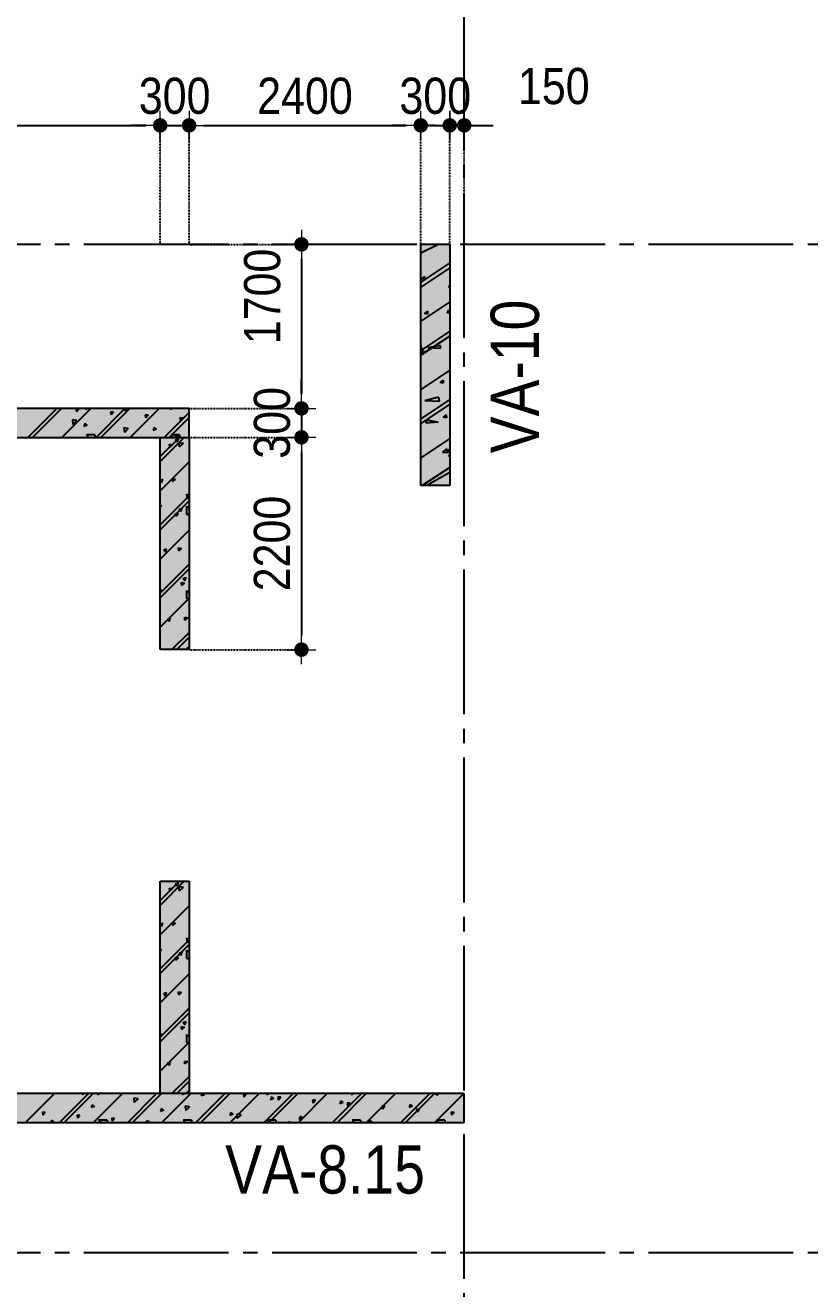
# Model space of a CAD drawing. Header units: millimetres. Extents: x -3973692 to -2843767, y 592734 to 838475.
# Drawn here: x -3130343 to -3122215, y 740209 to 753301 of the extents above; entities that cross this region are included whole.
import ezdxf
from ezdxf.enums import TextEntityAlignment as Align

# ---------------------------------------------------------------- set-up
doc = ezdxf.new("R2010")
doc.units = ezdxf.units.MM
doc.header["$MEASUREMENT"] = 0
doc.header["$PDMODE"] = 3
doc.header["$PDSIZE"] = -20
for name, pattern in [('CHG_XX_Luoi truc-Block A$0$MB_Luoi truc-150-TWA$0$Center101', [13, 10, -1, 1, -1]), ('DIVIDE2', [15.875, 6.35, -3.175, 0, -3.175, 0, -3.175]), ('HIDDEN5', [2.8375, 1.25, -1.5875])]:
    doc.linetypes.add(name, pattern=pattern)
doc.layers.get('0').update_dxf_attribs({"lineweight": 9})
doc.layers.get('Defpoints').update_dxf_attribs({"color": 10, "lineweight": 0})
for name, color, linetype, lineweight in [("'S_General_Dim_1", 1, 'Continuous', 18), ("'S_General_Divide_3 Intermediate", 3, 'DIVIDE2', 40), ('CHG_XX_Cot_Block A-T4-7$0$DBAO', 3, 'Continuous', 13), ('TEXT', 7, 'Continuous', 15)]:
    doc.layers.add(name, color=color, linetype=linetype, lineweight=lineweight)
for name, color, linetype in [('CHG_XX_Cot_Block A-T4-7$0$mb_cot tang 9-13 twa$0$Concrete Hatch', 218, 'Continuous'), ('CHG_XX_Cot_Block A-T4-7$0$mb_cot tang 9-13 twa$0$Concrete Line', 6, 'Continuous'), ('CHG_XX_Cot_Block A-T4-7$0$mb_cot tang 9-13 twa$0$Concrete Solid', 216, 'Continuous'), ('CHG_XX_Luoi truc-Block A$0$MB_Luoi truc-150-TWA$0$Grid', 34, 'Continuous'), ('CHG_XX_Luoi truc-Block A$0$MB_Luoi truc-150-TWA$0$Grid Line', 251, 'CHG_XX_Luoi truc-Block A$0$MB_Luoi truc-150-TWA$0$Center101')]:
    doc.layers.add(name, color=color, linetype=linetype)
doc.styles.add('arial', font='arial.ttf', dxfattribs={"width": 0.85})
doc.styles.add('CHG_XX_Luoi truc-Block A$0$MB_Luoi truc-150-TWA$0$Grid A-F$0$VNI-HelveCB', font='')
doc.styles.add('TTP-HelCon', font='')
doc.styles.get('CHG_XX_Luoi truc-Block A$0$MB_Luoi truc-150-TWA$0$Grid A-F$0$VNI-HelveCB').set_extended_font_data('VNI-Helve-Condense', bold=True)
doc.styles.get('TTP-HelCon').set_extended_font_data('VNI-Helve-Condense')
doc.dimstyles.new('150', dxfattribs={"dimscale": 150, "dimtxt": 2.5, "dimasz": 1, "dimexe": 0, "dimexo": 0, "dimgap": 0.75, "dimtad": 1, "dimdec": 0, "dimzin": 9, "dimdsep": 46, "dimtxsty": 'arial', "dimblk1": 'DIMDOT', "dimblk2": 'DIMDOT', "dimsah": 1, "dimcen": 2, "dimdle": 3, "dimclre": 8, "dimclrt": 2, "dimadec": 0, "dimazin": 0, "dimtfac": 1, "dimtdec": 0, "dimtix": 1, "dimtmove": 2, "dimatfit": 3, "dimldrblk": 'DIMPIJL', "dimfxl": 1, "dimtvp": 1.8, "dimtolj": 1, "dimtzin": 0, "dimarcsym": 0})

# ---------------------------------------------------------------- blocks, each defined once
blk = doc.blocks.new('*U3016')
at = {"layer": 'CHG_XX_Luoi truc-Block A$0$MB_Luoi truc-150-TWA$0$Grid Line'}
blk.add_line((0, 0), (0, 467), dxfattribs=at)
at = {"layer": 'CHG_XX_Luoi truc-Block A$0$MB_Luoi truc-150-TWA$0$Grid', "lineweight": -2, "style": 'CHG_XX_Luoi truc-Block A$0$MB_Luoi truc-150-TWA$0$Grid A-F$0$VNI-HelveCB'}
for tag, p in [('GRIDSUB', (0, 476)), ('GRID', (0, -9))]:
    blk.add_attdef(tag, text='', height=5, dxfattribs=at).set_placement(p, align=Align.MIDDLE)
blk = doc.blocks.new('*U3014')
at = {"layer": 'CHG_XX_Luoi truc-Block A$0$MB_Luoi truc-150-TWA$0$Grid Line'}
blk.add_line((0, 0), (0, 404), dxfattribs=at)
at = {"layer": 'CHG_XX_Luoi truc-Block A$0$MB_Luoi truc-150-TWA$0$Grid', "lineweight": -2, "style": 'CHG_XX_Luoi truc-Block A$0$MB_Luoi truc-150-TWA$0$Grid A-F$0$VNI-HelveCB'}
for tag, p in [('GRIDSUB', (0, 413)), ('GRID', (0, -9))]:
    blk.add_attdef(tag, text='', height=5, dxfattribs=at).set_placement(p, align=Align.MIDDLE)
blk = doc.blocks.new('CHG_XX_Luoi truc-Block A')
at = {"layer": 'CHG_XX_Luoi truc-Block A$0$MB_Luoi truc-150-TWA$0$Grid', "xscale": 150, "yscale": 150, "zscale": 150}
blk.add_blockref('*U3016', (22700, 87440.7), dxfattribs=at)
at = {"layer": 'CHG_XX_Luoi truc-Block A$0$MB_Luoi truc-150-TWA$0$Grid', "xscale": -150, "yscale": 150, "zscale": 150, "rotation": 90}
for p in [(57309.5, 141059.6), (57309.5, 130609.6)]:
    blk.add_blockref('*U3014', p, dxfattribs=at)
blk = doc.blocks.new('CHG_XX_Cot_Block A-T4-7')
at = {"layer": 'CHG_XX_Cot_Block A-T4-7$0$mb_cot tang 9-13 twa$0$Concrete Solid'}
for points in [[(8037202, 1226634), (8037502, 1226634), (8037502, 1224134), (8037202, 1224134)], [(8034802, 1224634), (8034802, 1224934), (8030402, 1224934), (8030402, 1224634)], [(8034802, 1222434), (8034502, 1222434), (8034502, 1224634), (8034802, 1224634)], [(8034802, 1217834), (8034502, 1217834), (8034502, 1220034), (8034802, 1220034)], [(8037652, 1217534), (8037652, 1217834), (8027202, 1217834), (8027202, 1217534)]]:
    blk.add_hatch(color=256, dxfattribs=at).paths.add_polyline_path(points)
at = {"layer": 'CHG_XX_Cot_Block A-T4-7$0$mb_cot tang 9-13 twa$0$Concrete Hatch'}
for p, q in [((8037392, 1226634), (8037202, 1226544)), ((8037211, 1226630), (8037202, 1226631)), ((8037210, 1226634), (8037211, 1226630)), ((8037502, 1226441), (8037202, 1226241)), ((8037502, 1226391), (8037202, 1226191)), ((8037202, 1226230), (8037204, 1226227)), ((8037204, 1226227), (8037202, 1226227)), ((8037240, 1226301), (8037211, 1226277)), ((8037242, 1226271), (8037211, 1226277)), ((8037240, 1226301), (8037242, 1226271)), ((8037502, 1226196), (8037490, 1226196)), ((8037502, 1226184), (8037490, 1226196)), ((8037502, 1226037), (8037202, 1225837)), ((8037271, 1225942), (8037242, 1225918)), ((8037273, 1225912), (8037242, 1225918)), ((8037271, 1225942), (8037273, 1225912)), ((8037489, 1225954), (8037475, 1225919)), ((8037502, 1225928), (8037475, 1225919)), ((8037489, 1225954), (8037502, 1225933)), ((8037502, 1225734), (8037202, 1225534)), ((8037502, 1225684), (8037202, 1225484)), ((8037202, 1225584), (8037209, 1225539)), ((8037402, 1225584), (8037274, 1225560)), ((8037402, 1225584), (8037405, 1225554)), ((8037209, 1225539), (8037202, 1225540)), ((8037227, 1225534), (8037214, 1225499)), ((8037244, 1225509), (8037214, 1225499)), ((8037227, 1225534), (8037244, 1225509)), ((8037405, 1225554), (8037274, 1225560)), ((8037502, 1225330), (8037202, 1225130)), ((8037502, 1225321), (8037490, 1225321)), ((8037502, 1225309), (8037490, 1225321)), ((8037434, 1225225), (8037405, 1225201)), ((8037436, 1225195), (8037405, 1225201)), ((8037434, 1225225), (8037436, 1225195)), ((8037385, 1225050), (8037244, 1225011)), ((8037385, 1225050), (8037392, 1225006)), ((8033431, 1224934), (8033131, 1224634)), ((8033481, 1224934), (8033181, 1224634)), ((8033277, 1224934), (8033278, 1224930)), ((8033281, 1224934), (8033278, 1224930)), ((8033784, 1224934), (8033484, 1224634)), ((8033661, 1224927), (8033631, 1224930)), ((8033631, 1224930), (8033636, 1224899)), ((8033661, 1224927), (8033636, 1224899)), ((8033727, 1224934), (8033740, 1224921)), ((8033740, 1224934), (8033740, 1224921)), ((8034138, 1224934), (8033838, 1224634)), ((8034188, 1224934), (8033888, 1224634)), ((8034140, 1224934), (8034132, 1224908)), ((8034167, 1224921), (8034132, 1224908)), ((8034167, 1224921), (8034148, 1224934)), ((8034491, 1224934), (8034191, 1224634)), ((8034602, 1224934), (8034615, 1224921)), ((8034615, 1224934), (8034615, 1224921)), ((8037502, 1225027), (8037202, 1224827)), ((8037502, 1224977), (8037202, 1224777)), ((8037392, 1225006), (8037244, 1225011)), ((8033593, 1224814), (8033599, 1224766)), ((8033638, 1224807), (8033593, 1224814)), ((8033638, 1224807), (8033599, 1224766)), ((8033722, 1224777), (8033712, 1224746)), ((8033747, 1224760), (8033722, 1224777)), ((8034019, 1224896), (8033989, 1224899)), ((8033989, 1224899), (8033995, 1224867)), ((8034019, 1224896), (8033995, 1224867)), ((8034378, 1224865), (8034348, 1224867)), ((8034348, 1224867), (8034354, 1224836)), ((8034378, 1224865), (8034354, 1224836)), ((8034802, 1224891), (8034545, 1224634)), ((8034802, 1224841), (8034595, 1224634)), ((8034736, 1224833), (8034707, 1224836)), ((8034707, 1224836), (8034712, 1224805)), ((8034736, 1224833), (8034712, 1224805)), ((8037267, 1224815), (8037254, 1224780)), ((8037384, 1224790), (8037254, 1224780)), ((8037267, 1224815), (8037384, 1224790)), ((8037465, 1224866), (8037436, 1224842)), ((8037468, 1224837), (8037436, 1224842)), ((8037465, 1224866), (8037468, 1224837)), ((8033747, 1224760), (8033712, 1224746)), ((8033827, 1224659), (8033740, 1224659)), ((8033740, 1224659), (8033765, 1224634)), ((8033827, 1224659), (8033827, 1224634)), ((8034127, 1224731), (8034132, 1224684)), ((8034171, 1224724), (8034127, 1224731)), ((8034171, 1224724), (8034132, 1224684)), ((8034440, 1224737), (8034430, 1224706)), ((8034465, 1224720), (8034430, 1224706)), ((8034465, 1224720), (8034440, 1224737)), ((8034702, 1224659), (8034615, 1224659)), ((8034615, 1224659), (8034640, 1224634)), ((8034660, 1224648), (8034662, 1224634)), ((8034705, 1224641), (8034660, 1224648)), ((8034702, 1224659), (8034702, 1224634)), ((8034502, 1224434), (8034702, 1224634)), ((8034502, 1224384), (8034752, 1224634)), ((8034602, 1224534), (8034600, 1224564)), ((8034600, 1224564), (8034631, 1224558)), ((8034602, 1224534), (8034631, 1224558)), ((8034660, 1224609), (8034691, 1224619)), ((8034677, 1224584), (8034660, 1224609)), ((8034677, 1224584), (8034691, 1224619)), ((8034695, 1224578), (8034743, 1224573)), ((8034702, 1224534), (8034695, 1224578)), ((8034705, 1224641), (8034698, 1224634)), ((8034702, 1224534), (8034743, 1224573)), ((8037502, 1224623), (8037202, 1224423)), ((8037468, 1224516), (8037427, 1224478)), ((8037468, 1224516), (8037475, 1224472)), ((8037475, 1224472), (8037427, 1224478)), ((8037496, 1224508), (8037468, 1224484)), ((8037499, 1224478), (8037468, 1224484)), ((8037502, 1224446), (8037490, 1224446)), ((8037502, 1224434), (8037490, 1224446)), ((8037496, 1224508), (8037499, 1224478)), ((8034502, 1224080), (8034802, 1224380)), ((8037502, 1224320), (8037216, 1224134)), ((8037502, 1224270), (8037266, 1224134)), ((8034502, 1224190), (8034529, 1224199)), ((8034516, 1224164), (8034502, 1224184)), ((8034516, 1224164), (8034529, 1224199)), ((8034634, 1224175), (8034631, 1224205)), ((8034631, 1224205), (8034662, 1224199)), ((8034634, 1224175), (8034662, 1224199)), ((8034502, 1223727), (8034802, 1224027)), ((8034778, 1224045), (8034802, 1224042)), ((8034785, 1224000), (8034778, 1224045)), ((8034785, 1224000), (8034802, 1224017)), ((8034502, 1223677), (8034802, 1223977)), ((8034502, 1223934), (8034515, 1223921)), ((8034502, 1223921), (8034515, 1223921)), ((8034701, 1223890), (8034731, 1223900)), ((8034717, 1223865), (8034701, 1223890)), ((8034717, 1223865), (8034731, 1223900)), ((8034777, 1223834), (8034777, 1223921)), ((8034777, 1223921), (8034802, 1223896)), ((8034665, 1223816), (8034662, 1223846)), ((8034662, 1223846), (8034694, 1223841)), ((8034665, 1223816), (8034694, 1223841)), ((8034777, 1223834), (8034802, 1223834)), ((8034502, 1223373), (8034802, 1223673)), ((8034539, 1223470), (8034569, 1223480)), ((8034556, 1223445), (8034539, 1223470)), ((8034556, 1223445), (8034569, 1223480)), ((8034696, 1223458), (8034694, 1223488)), ((8034694, 1223488), (8034725, 1223482)), ((8034696, 1223458), (8034725, 1223482)), ((8034502, 1223020), (8034802, 1223320)), ((8034502, 1222970), (8034802, 1223270)), ((8034728, 1223099), (8034725, 1223129)), ((8034725, 1223129), (8034756, 1223123)), ((8034728, 1223099), (8034756, 1223123)), ((8034741, 1223171), (8034771, 1223182)), ((8034757, 1223147), (8034741, 1223171)), ((8034757, 1223147), (8034771, 1223182)), ((8034502, 1223059), (8034515, 1223046)), ((8034502, 1223046), (8034515, 1223046)), ((8034502, 1222666), (8034802, 1222966)), ((8034777, 1222959), (8034777, 1223046)), ((8034777, 1223046), (8034802, 1223021)), ((8034777, 1222959), (8034802, 1222959)), ((8034579, 1222751), (8034610, 1222761)), ((8034596, 1222726), (8034579, 1222751)), ((8034596, 1222726), (8034610, 1222761)), ((8034759, 1222741), (8034757, 1222770)), ((8034757, 1222770), (8034788, 1222765)), ((8034759, 1222741), (8034788, 1222765)), ((8034624, 1222434), (8034802, 1222612)), ((8034674, 1222434), (8034802, 1222562)), ((8034502, 1222505), (8034504, 1222504)), ((8034502, 1222503), (8034504, 1222504)), ((8034781, 1222453), (8034802, 1222460)), ((8034794, 1222434), (8034781, 1222453)), ((8034800, 1222434), (8034802, 1222441)), ((8034502, 1219834), (8034702, 1220034)), ((8034502, 1219784), (8034752, 1220034)), ((8034602, 1219934), (8034600, 1219964)), ((8034600, 1219964), (8034631, 1219958)), ((8034602, 1219934), (8034631, 1219958)), ((8034660, 1220009), (8034691, 1220019)), ((8034677, 1219984), (8034660, 1220009)), ((8034677, 1219984), (8034691, 1220019)), ((8034695, 1219978), (8034743, 1219973)), ((8034702, 1219934), (8034695, 1219978)), ((8034702, 1219934), (8034743, 1219973)), ((8034502, 1219480), (8034802, 1219780)), ((8034502, 1219590), (8034529, 1219599)), ((8034516, 1219564), (8034502, 1219584)), ((8034516, 1219564), (8034529, 1219599)), ((8034634, 1219575), (8034631, 1219605)), ((8034631, 1219605), (8034662, 1219599)), ((8034634, 1219575), (8034662, 1219599)), ((8034502, 1219127), (8034802, 1219427)), ((8034778, 1219445), (8034802, 1219442)), ((8034785, 1219400), (8034778, 1219445)), ((8034785, 1219400), (8034802, 1219417)), ((8034502, 1219077), (8034802, 1219377)), ((8034502, 1219334), (8034515, 1219321)), ((8034502, 1219321), (8034515, 1219321)), ((8034701, 1219290), (8034731, 1219300)), ((8034717, 1219265), (8034701, 1219290)), ((8034717, 1219265), (8034731, 1219300)), ((8034777, 1219234), (8034777, 1219321)), ((8034777, 1219321), (8034802, 1219296)), ((8034665, 1219216), (8034662, 1219246)), ((8034662, 1219246), (8034694, 1219241)), ((8034665, 1219216), (8034694, 1219241)), ((8034777, 1219234), (8034802, 1219234)), ((8034502, 1218773), (8034802, 1219073)), ((8034696, 1218858), (8034694, 1218888)), ((8034694, 1218888), (8034725, 1218882)), ((8034539, 1218870), (8034569, 1218880)), ((8034556, 1218845), (8034539, 1218870)), ((8034556, 1218845), (8034569, 1218880)), ((8034696, 1218858), (8034725, 1218882)), ((8034502, 1218420), (8034802, 1218720)), ((8034502, 1218370), (8034802, 1218670)), ((8034728, 1218499), (8034725, 1218529)), ((8034725, 1218529), (8034756, 1218523)), ((8034728, 1218499), (8034756, 1218523)), ((8034741, 1218571), (8034771, 1218582)), ((8034757, 1218547), (8034741, 1218571)), ((8034757, 1218547), (8034771, 1218582)), ((8034502, 1218459), (8034515, 1218446)), ((8034502, 1218446), (8034515, 1218446)), ((8034502, 1218066), (8034802, 1218366)), ((8034777, 1218359), (8034777, 1218446)), ((8034777, 1218446), (8034802, 1218421)), ((8034777, 1218359), (8034802, 1218359)), ((8034579, 1218151), (8034610, 1218161)), ((8034596, 1218126), (8034579, 1218151)), ((8034596, 1218126), (8034610, 1218161)), ((8034759, 1218141), (8034757, 1218170)), ((8034757, 1218170), (8034788, 1218165)), ((8034759, 1218141), (8034788, 1218165)), ((8034624, 1217834), (8034802, 1218012)), ((8034502, 1217905), (8034504, 1217904)), ((8034502, 1217903), (8034504, 1217904)), ((8034674, 1217834), (8034802, 1217962)), ((8034781, 1217853), (8034802, 1217860)), ((8034794, 1217834), (8034781, 1217853)), ((8034800, 1217834), (8034802, 1217841)), ((8033406, 1217834), (8033106, 1217534)), ((8033759, 1217834), (8033459, 1217534)), ((8033809, 1217834), (8033509, 1217534)), ((8033699, 1217834), (8033701, 1217822)), ((8033711, 1217834), (8033701, 1217822)), ((8033798, 1217718), (8033787, 1217688)), ((8033822, 1217701), (8033798, 1217718)), ((8034113, 1217834), (8033813, 1217534)), ((8033852, 1217834), (8033865, 1217821)), ((8033865, 1217834), (8033865, 1217821)), ((8034466, 1217834), (8034166, 1217534)), ((8034516, 1217834), (8034216, 1217534)), ((8034229, 1217787), (8034234, 1217740)), ((8034273, 1217780), (8034229, 1217787)), ((8034273, 1217780), (8034234, 1217740)), ((8034820, 1217834), (8034520, 1217534)), ((8034727, 1217834), (8034740, 1217821)), ((8034740, 1217834), (8034740, 1217821)), ((8035173, 1217834), (8034873, 1217534)), ((8035223, 1217834), (8034923, 1217534)), ((8034934, 1217834), (8034926, 1217809)), ((8034961, 1217822), (8034926, 1217809)), ((8034961, 1217822), (8034944, 1217834)), ((8035011, 1217834), (8035012, 1217830)), ((8035015, 1217834), (8035012, 1217830)), ((8035527, 1217834), (8035227, 1217534)), ((8035395, 1217827), (8035365, 1217830)), ((8035365, 1217830), (8035371, 1217798)), ((8035395, 1217827), (8035371, 1217798)), ((8035880, 1217834), (8035580, 1217534)), ((8035602, 1217834), (8035615, 1217821)), ((8035615, 1217834), (8035615, 1217821)), ((8035930, 1217834), (8035630, 1217534)), ((8035655, 1217799), (8035645, 1217769)), ((8035680, 1217782), (8035645, 1217769)), ((8035680, 1217782), (8035655, 1217799)), ((8035753, 1217796), (8035723, 1217798)), ((8035723, 1217798), (8035729, 1217767)), ((8035753, 1217796), (8035729, 1217767)), ((8036234, 1217834), (8035934, 1217534)), ((8036112, 1217764), (8036082, 1217767)), ((8036082, 1217767), (8036088, 1217736)), ((8036112, 1217764), (8036088, 1217736)), ((8036588, 1217834), (8036288, 1217534)), ((8036638, 1217834), (8036338, 1217534)), ((8036373, 1217759), (8036363, 1217729)), ((8036398, 1217742), (8036363, 1217729)), ((8036398, 1217742), (8036373, 1217759)), ((8036471, 1217733), (8036441, 1217736)), ((8036441, 1217736), (8036447, 1217704)), ((8036471, 1217733), (8036447, 1217704)), ((8036477, 1217834), (8036490, 1217821)), ((8036490, 1217834), (8036490, 1217821)), ((8036941, 1217834), (8036641, 1217534)), ((8037295, 1217834), (8036995, 1217534)), ((8037345, 1217834), (8037045, 1217534)), ((8037092, 1217719), (8037082, 1217689)), ((8037117, 1217702), (8037092, 1217719)), ((8037648, 1217834), (8037348, 1217534)), ((8037352, 1217834), (8037365, 1217821)), ((8037365, 1217834), (8037365, 1217821)), ((8037367, 1217834), (8037370, 1217813)), ((8037390, 1217834), (8037370, 1217813)), ((8033312, 1217639), (8033282, 1217642)), ((8033282, 1217642), (8033288, 1217610)), ((8033312, 1217639), (8033288, 1217610)), ((8033671, 1217608), (8033641, 1217610)), ((8033641, 1217610), (8033647, 1217579)), ((8033671, 1217608), (8033647, 1217579)), ((8033822, 1217701), (8033787, 1217688)), ((8034030, 1217576), (8034000, 1217579)), ((8034000, 1217579), (8034005, 1217548)), ((8034030, 1217576), (8034005, 1217548)), ((8034516, 1217678), (8034506, 1217647)), ((8034541, 1217661), (8034506, 1217647)), ((8034541, 1217661), (8034516, 1217678)), ((8034762, 1217704), (8034768, 1217657)), ((8034807, 1217697), (8034762, 1217704)), ((8034807, 1217697), (8034768, 1217657)), ((8035235, 1217638), (8035225, 1217607)), ((8035260, 1217621), (8035225, 1217607)), ((8035260, 1217621), (8035235, 1217638)), ((8035296, 1217622), (8035301, 1217574)), ((8035340, 1217615), (8035296, 1217622)), ((8035340, 1217615), (8035301, 1217574)), ((8035953, 1217598), (8035943, 1217567)), ((8035978, 1217581), (8035943, 1217567)), ((8035978, 1217581), (8035953, 1217598)), ((8036829, 1217702), (8036799, 1217704)), ((8036799, 1217704), (8036805, 1217673)), ((8036829, 1217702), (8036805, 1217673)), ((8037117, 1217702), (8037082, 1217689)), ((8037188, 1217670), (8037158, 1217673)), ((8037158, 1217673), (8037164, 1217641)), ((8037188, 1217670), (8037164, 1217641)), ((8037547, 1217639), (8037517, 1217641)), ((8037517, 1217641), (8037522, 1217610)), ((8037547, 1217639), (8037522, 1217610)), ((8033377, 1217556), (8033370, 1217534)), ((8033402, 1217540), (8033377, 1217556)), ((8033402, 1217540), (8033387, 1217534)), ((8033952, 1217559), (8033865, 1217559)), ((8033865, 1217559), (8033890, 1217534)), ((8033952, 1217559), (8033952, 1217534)), ((8034388, 1217545), (8034358, 1217548)), ((8034358, 1217548), (8034361, 1217534)), ((8034388, 1217545), (8034379, 1217534)), ((8034827, 1217559), (8034740, 1217559)), ((8034740, 1217559), (8034765, 1217534)), ((8034827, 1217559), (8034827, 1217534)), ((8035702, 1217559), (8035615, 1217559)), ((8035615, 1217559), (8035640, 1217534)), ((8035702, 1217559), (8035702, 1217534)), ((8035830, 1217539), (8035830, 1217534)), ((8035863, 1217534), (8035830, 1217539)), ((8036577, 1217559), (8036490, 1217559)), ((8036490, 1217559), (8036515, 1217534)), ((8036577, 1217559), (8036577, 1217534)), ((8036672, 1217558), (8036664, 1217534)), ((8036697, 1217541), (8036672, 1217558)), ((8036697, 1217541), (8036678, 1217534)), ((8037452, 1217559), (8037365, 1217559)), ((8037365, 1217559), (8037390, 1217534)), ((8037452, 1217559), (8037452, 1217534))]:
    blk.add_line(p, q, dxfattribs=at)
at = {"layer": 'CHG_XX_Cot_Block A-T4-7$0$mb_cot tang 9-13 twa$0$Concrete Line'}
for p, q in [((8037202, 1226634), (8037502, 1226634)), ((8037202, 1224134), (8037202, 1226634)), ((8037502, 1226634), (8037502, 1224134)), ((8034802, 1224934), (8030402, 1224934)), ((8034802, 1224634), (8034802, 1224934)), ((8030402, 1224634), (8034802, 1224634)), ((8034502, 1222434), (8034502, 1224634)), ((8034502, 1224634), (8034802, 1224634)), ((8034802, 1224634), (8034802, 1222434)), ((8037502, 1224134), (8037202, 1224134)), ((8034802, 1222434), (8034502, 1222434)), ((8034502, 1217834), (8034502, 1220034)), ((8034502, 1220034), (8034802, 1220034)), ((8034802, 1220034), (8034802, 1217834)), ((8037652, 1217834), (8027202, 1217834)), ((8034802, 1217834), (8034502, 1217834)), ((8037652, 1217534), (8037652, 1217834)), ((8027202, 1217534), (8037652, 1217534))]:
    blk.add_line(p, q, dxfattribs=at)
at = {"layer": 'CHG_XX_Cot_Block A-T4-7$0$DBAO'}
blk.add_blockref('CHG_XX_Luoi truc-Block A', (8014952, 1085574), dxfattribs=at)
blk = doc.blocks.new('a')
at = {"layer": 'TEXT', "color": 3, "style": 'TTP-HelCon'}
blk.add_text('VA-10', height=500, rotation=90, dxfattribs=at).set_placement((23474, -13355))
blk.add_text('VA-8.15', height=500, dxfattribs=at).set_placement((20224, -21026))
blk = doc.blocks.new('DIMDOT')
for p, q in [((0, -1), (0, 1)), ((1, 0), (-1, 0))]:
    blk.add_line(p, q)
at = {"const_width": 0.5}
blk.add_lwpolyline([(-0.25, 0, 1), (0.25, 0, 1)], format="xyb", close=True, dxfattribs=at)
blk = doc.blocks.new('*D617')
at = {"layer": "'S_General_Dim_1", "color": 8, "linetype": 'HIDDEN5', "lineweight": -2, "transparency": 16777216}
for p, q in [((-3133045, 751031), (-3133045, 752264)), ((-3128945, 751031), (-3128945, 752264))]:
    blk.add_line(p, q, dxfattribs=at)
at = {"layer": "'S_General_Dim_1", "color": 0, "lineweight": -2, "transparency": 16777216}
blk.add_line((-3132895, 752264), (-3129095, 752264), dxfattribs=at)
at = {"layer": 'Defpoints', "color": 0, "transparency": 16777216}
for p in [(-3128945, 752264), (-3133045, 751031), (-3128945, 751031)]:
    blk.add_point(p, dxfattribs=at)
at = {"layer": "'S_General_Dim_1", "color": 0, "lineweight": -2, "transparency": 16777216, "xscale": 150, "yscale": 150, "zscale": 150, "rotation": 180}
blk.add_blockref('DIMDOT', (-3133045, 752264), dxfattribs=at)
at = {"layer": "'S_General_Dim_1", "color": 0, "lineweight": -2, "transparency": 16777216, "xscale": 150, "yscale": 150, "zscale": 150}
blk.add_blockref('DIMDOT', (-3128945, 752264), dxfattribs=at)
at = {"layer": "'S_General_Dim_1", "color": 2, "transparency": 16777216, "insert": (-3130995, 752568), "char_height": 375, "attachment_point": 5, "style": 'arial'}
blk.add_mtext('\\A1;4100', dxfattribs=at)
blk = doc.blocks.new('DIMPIJL')
at = {"linetype": 'ByBlock'}
blk.add_solid([(-2.5, 0.417), (-2.5, -0.417), (0, 0)], dxfattribs=at)
blk = doc.blocks.new('*D618')
at = {"layer": "'S_General_Dim_1", "color": 0, "lineweight": -2, "transparency": 16777216}
for p, q in [((-3129095, 752264), (-3129245, 752264)), ((-3128945, 752264), (-3128645, 752264)), ((-3128495, 752264), (-3128345, 752264))]:
    blk.add_line(p, q, dxfattribs=at)
at = {"layer": "'S_General_Dim_1", "color": 8, "linetype": 'HIDDEN5', "lineweight": -2, "transparency": 16777216}
for p, q in [((-3128945, 751031), (-3128945, 752264)), ((-3128645, 751031), (-3128645, 752264))]:
    blk.add_line(p, q, dxfattribs=at)
at = {"layer": 'Defpoints', "color": 0, "transparency": 16777216}
for p in [(-3128645, 752264), (-3128945, 751031), (-3128645, 751031)]:
    blk.add_point(p, dxfattribs=at)
at = {"layer": "'S_General_Dim_1", "color": 0, "lineweight": -2, "transparency": 16777216, "xscale": 150, "yscale": 150, "zscale": 150}
blk.add_blockref('DIMDOT', (-3128945, 752264), dxfattribs=at)
at = {"layer": "'S_General_Dim_1", "color": 0, "lineweight": -2, "transparency": 16777216, "xscale": 150, "yscale": 150, "zscale": 150, "rotation": 180}
blk.add_blockref('DIMDOT', (-3128645, 752264), dxfattribs=at)
at = {"layer": "'S_General_Dim_1", "color": 2, "transparency": 16777216, "insert": (-3128795, 752568), "char_height": 375, "attachment_point": 5, "style": 'arial'}
blk.add_mtext('\\A1;300', dxfattribs=at)
blk = doc.blocks.new('*D619')
at = {"layer": "'S_General_Dim_1", "color": 8, "linetype": 'HIDDEN5', "lineweight": -2, "transparency": 16777216}
for p, q in [((-3128645, 751031), (-3128645, 752264)), ((-3126245, 751029), (-3126245, 752264))]:
    blk.add_line(p, q, dxfattribs=at)
at = {"layer": "'S_General_Dim_1", "color": 0, "lineweight": -2, "transparency": 16777216}
blk.add_line((-3128495, 752264), (-3126395, 752264), dxfattribs=at)
at = {"layer": 'Defpoints', "color": 0, "transparency": 16777216}
for p in [(-3126245, 752264), (-3128645, 751031), (-3126245, 751029)]:
    blk.add_point(p, dxfattribs=at)
at = {"layer": "'S_General_Dim_1", "color": 0, "lineweight": -2, "transparency": 16777216, "xscale": 150, "yscale": 150, "zscale": 150, "rotation": 180}
blk.add_blockref('DIMDOT', (-3128645, 752264), dxfattribs=at)
at = {"layer": "'S_General_Dim_1", "color": 0, "lineweight": -2, "transparency": 16777216, "xscale": 150, "yscale": 150, "zscale": 150}
blk.add_blockref('DIMDOT', (-3126245, 752264), dxfattribs=at)
at = {"layer": "'S_General_Dim_1", "color": 2, "transparency": 16777216, "insert": (-3127445, 752568), "char_height": 375, "attachment_point": 5, "style": 'arial'}
blk.add_mtext('\\A1;2400', dxfattribs=at)
blk = doc.blocks.new('*D620')
at = {"layer": "'S_General_Dim_1", "color": 0, "lineweight": -2, "transparency": 16777216}
for p, q in [((-3126395, 752264), (-3126545, 752264)), ((-3126245, 752264), (-3125945, 752264)), ((-3125795, 752264), (-3125645, 752264))]:
    blk.add_line(p, q, dxfattribs=at)
at = {"layer": "'S_General_Dim_1", "color": 8, "linetype": 'HIDDEN5', "lineweight": -2, "transparency": 16777216}
for p, q in [((-3126245, 751029), (-3126245, 752264)), ((-3125945, 751031), (-3125945, 752264))]:
    blk.add_line(p, q, dxfattribs=at)
at = {"layer": 'Defpoints', "color": 0, "transparency": 16777216}
for p in [(-3125945, 752264), (-3126245, 751029), (-3125945, 751031)]:
    blk.add_point(p, dxfattribs=at)
at = {"layer": "'S_General_Dim_1", "color": 0, "lineweight": -2, "transparency": 16777216, "xscale": 150, "yscale": 150, "zscale": 150}
blk.add_blockref('DIMDOT', (-3126245, 752264), dxfattribs=at)
at = {"layer": "'S_General_Dim_1", "color": 0, "lineweight": -2, "transparency": 16777216, "xscale": 150, "yscale": 150, "zscale": 150, "rotation": 180}
blk.add_blockref('DIMDOT', (-3125945, 752264), dxfattribs=at)
at = {"layer": "'S_General_Dim_1", "color": 2, "transparency": 16777216, "insert": (-3126095, 752568), "char_height": 375, "attachment_point": 5, "style": 'arial'}
blk.add_mtext('\\A1;300', dxfattribs=at)
blk = doc.blocks.new('*D505')
at = {"layer": "'S_General_Dim_1", "color": 0, "lineweight": -2, "transparency": 16777216}
for p, q in [((-3126095, 752264), (-3126245, 752264)), ((-3125945, 752264), (-3125795, 752264)), ((-3125645, 752264), (-3125495, 752264))]:
    blk.add_line(p, q, dxfattribs=at)
at = {"layer": "'S_General_Dim_1", "color": 8, "linetype": 'HIDDEN5', "lineweight": -2, "transparency": 16777216}
for p, q in [((-3125945, 751031), (-3125945, 752264)), ((-3125795, 751031), (-3125795, 752264))]:
    blk.add_line(p, q, dxfattribs=at)
at = {"layer": 'Defpoints', "color": 0, "transparency": 16777216}
for p in [(-3125795, 752264), (-3125945, 751031), (-3125795, 751031)]:
    blk.add_point(p, dxfattribs=at)
at = {"layer": "'S_General_Dim_1", "color": 0, "lineweight": -2, "transparency": 16777216, "xscale": 150, "yscale": 150, "zscale": 150}
blk.add_blockref('DIMDOT', (-3125945, 752264), dxfattribs=at)
at = {"layer": "'S_General_Dim_1", "color": 0, "lineweight": -2, "transparency": 16777216, "xscale": 150, "yscale": 150, "zscale": 150, "rotation": 180}
blk.add_blockref('DIMDOT', (-3125795, 752264), dxfattribs=at)
at = {"layer": "'S_General_Dim_1", "color": 2, "transparency": 16777216, "insert": (-3124867, 752669), "char_height": 375, "attachment_point": 5, "style": 'arial'}
blk.add_mtext('\\A1;150', dxfattribs=at)
blk = doc.blocks.new('*D506')
at = {"layer": "'S_General_Dim_1", "color": 8, "linetype": 'HIDDEN5', "lineweight": -2, "transparency": 16777216}
for p, q in [((-3128645, 751031), (-3127481, 751031)), ((-3128645, 749331), (-3127481, 749331))]:
    blk.add_line(p, q, dxfattribs=at)
at = {"layer": "'S_General_Dim_1", "color": 0, "lineweight": -2, "transparency": 16777216}
blk.add_line((-3127481, 750881), (-3127481, 749481), dxfattribs=at)
at = {"layer": 'Defpoints', "color": 0, "transparency": 16777216}
for p in [(-3128645, 751031), (-3128645, 749331), (-3127481, 749331)]:
    blk.add_point(p, dxfattribs=at)
at = {"layer": "'S_General_Dim_1", "color": 0, "lineweight": -2, "transparency": 16777216, "xscale": 150, "yscale": 150, "zscale": 150}
for p, rotation in [((-3127481, 751031), 90), ((-3127481, 749331), 270)]:
    blk.add_blockref('DIMDOT', p, dxfattribs=dict(at, rotation=rotation))
at = {"layer": "'S_General_Dim_1", "color": 2, "transparency": 16777216, "insert": (-3127886, 750491), "char_height": 375, "attachment_point": 5, "rotation": 90, "style": 'arial'}
blk.add_mtext('\\A1;1700', dxfattribs=at)
blk = doc.blocks.new('*D507')
at = {"layer": "'S_General_Dim_1", "color": 0, "lineweight": -2, "transparency": 16777216}
for p, q in [((-3127481, 749481), (-3127481, 749631)), ((-3127481, 749331), (-3127481, 749031)), ((-3127481, 748881), (-3127481, 748731))]:
    blk.add_line(p, q, dxfattribs=at)
at = {"layer": "'S_General_Dim_1", "color": 8, "linetype": 'HIDDEN5', "lineweight": -2, "transparency": 16777216}
for p, q in [((-3128645, 749331), (-3127481, 749331)), ((-3128645, 749031), (-3127481, 749031))]:
    blk.add_line(p, q, dxfattribs=at)
at = {"layer": 'Defpoints', "color": 0, "transparency": 16777216}
for p in [(-3128645, 749331), (-3128645, 749031), (-3127481, 749031)]:
    blk.add_point(p, dxfattribs=at)
at = {"layer": "'S_General_Dim_1", "color": 0, "lineweight": -2, "transparency": 16777216, "xscale": 150, "yscale": 150, "zscale": 150}
for p, rotation in [((-3127481, 749331), 270), ((-3127481, 749031), 90)]:
    blk.add_blockref('DIMDOT', p, dxfattribs=dict(at, rotation=rotation))
at = {"layer": "'S_General_Dim_1", "color": 2, "transparency": 16777216, "insert": (-3127785, 749181), "char_height": 375, "attachment_point": 5, "rotation": 90, "style": 'arial'}
blk.add_mtext('\\A1;300', dxfattribs=at)
blk = doc.blocks.new('*D508')
at = {"layer": "'S_General_Dim_1", "color": 8, "linetype": 'HIDDEN5', "lineweight": -2, "transparency": 16777216}
for p, q in [((-3128645, 749031), (-3127481, 749031)), ((-3128645, 746831), (-3127481, 746831))]:
    blk.add_line(p, q, dxfattribs=at)
at = {"layer": "'S_General_Dim_1", "color": 0, "lineweight": -2, "transparency": 16777216}
blk.add_line((-3127481, 748881), (-3127481, 746981), dxfattribs=at)
at = {"layer": 'Defpoints', "color": 0, "transparency": 16777216}
for p in [(-3128645, 749031), (-3128645, 746831), (-3127481, 746831)]:
    blk.add_point(p, dxfattribs=at)
at = {"layer": "'S_General_Dim_1", "color": 0, "lineweight": -2, "transparency": 16777216, "xscale": 150, "yscale": 150, "zscale": 150}
for p, rotation in [((-3127481, 749031), 90), ((-3127481, 746831), 270)]:
    blk.add_blockref('DIMDOT', p, dxfattribs=dict(at, rotation=rotation))
at = {"layer": "'S_General_Dim_1", "color": 2, "transparency": 16777216, "insert": (-3127785, 747931), "char_height": 375, "attachment_point": 5, "rotation": 90, "style": 'arial'}
blk.add_mtext('\\A1;2200', dxfattribs=at)

msp = doc.modelspace()

# ---------------------------------------------------------------- block references
at = {"layer": "'S_General_Divide_3 Intermediate"}
msp.add_blockref('CHG_XX_Cot_Block A-T4-7', (-11163447.5, -475602.7), dxfattribs=at)
at = {"layer": 'TEXT'}
msp.add_blockref('a', (-3148495.2, 762221), dxfattribs=at)

# ---------------------------------------------------------------- dimensions: what is measured, and where the dimension line sits
at = {"layer": "'S_General_Dim_1"}
for base, p1, p2, picture, middle in [((-3128945.2, 752264.1), (-3133045.2, 751030.6), (-3128945.2, 751030.6), '*D617', (-3130995.2, 752568)), ((-3128645.2, 752264.1), (-3128945.2, 751030.6), (-3128645.2, 751030.6), '*D618', (-3128795.2, 752568.2)), ((-3126245.2, 752264.1), (-3128645.2, 751030.6), (-3126245.2, 751028.6), '*D619', (-3127445.2, 752568)), ((-3125945.2, 752264.1), (-3126245.2, 751028.6), (-3125945.2, 751030.6), '*D620', (-3126095.2, 752568.2))]:
    dim = msp.add_linear_dim(base=base, p1=p1, p2=p2, dimstyle='150', dxfattribs=at)
    dim.commit()
    dim.dimension.update_dxf_attribs({"geometry": picture, "text_midpoint": middle})
dim = msp.add_linear_dim(base=(-3125795.2, 752264.1), p1=(-3125945.2, 751030.6), p2=(-3125795.2, 751030.6), dimstyle='150', dxfattribs=at)
dim.commit()
dim.dimension.update_dxf_attribs({"geometry": '*D505', "text_midpoint": (-3124867.2, 752669.4), "dimtype": 160})
dim = msp.add_linear_dim(base=(-3127480.6, 749330.6), p1=(-3128645.2, 751030.6), p2=(-3128645.2, 749330.6), angle=90, dimstyle='150', dxfattribs=at)
dim.commit()
dim.dimension.update_dxf_attribs({"geometry": '*D506', "text_midpoint": (-3127885.9, 750491.1), "dimtype": 160})
for base, p1, p2, picture, middle in [((-3127480.6, 749030.6), (-3128645.2, 749330.6), (-3128645.2, 749030.6), '*D507', (-3127784.7, 749180.6)), ((-3127480.6, 746830.6), (-3128645.2, 749030.6), (-3128645.2, 746830.6), '*D508', (-3127784.6, 747930.6))]:
    dim = msp.add_linear_dim(base=base, p1=p1, p2=p2, angle=90, dimstyle='150', dxfattribs=at)
    dim.commit()
    dim.dimension.update_dxf_attribs({"geometry": picture, "text_midpoint": middle})

doc.saveas('drawing.dxf')
